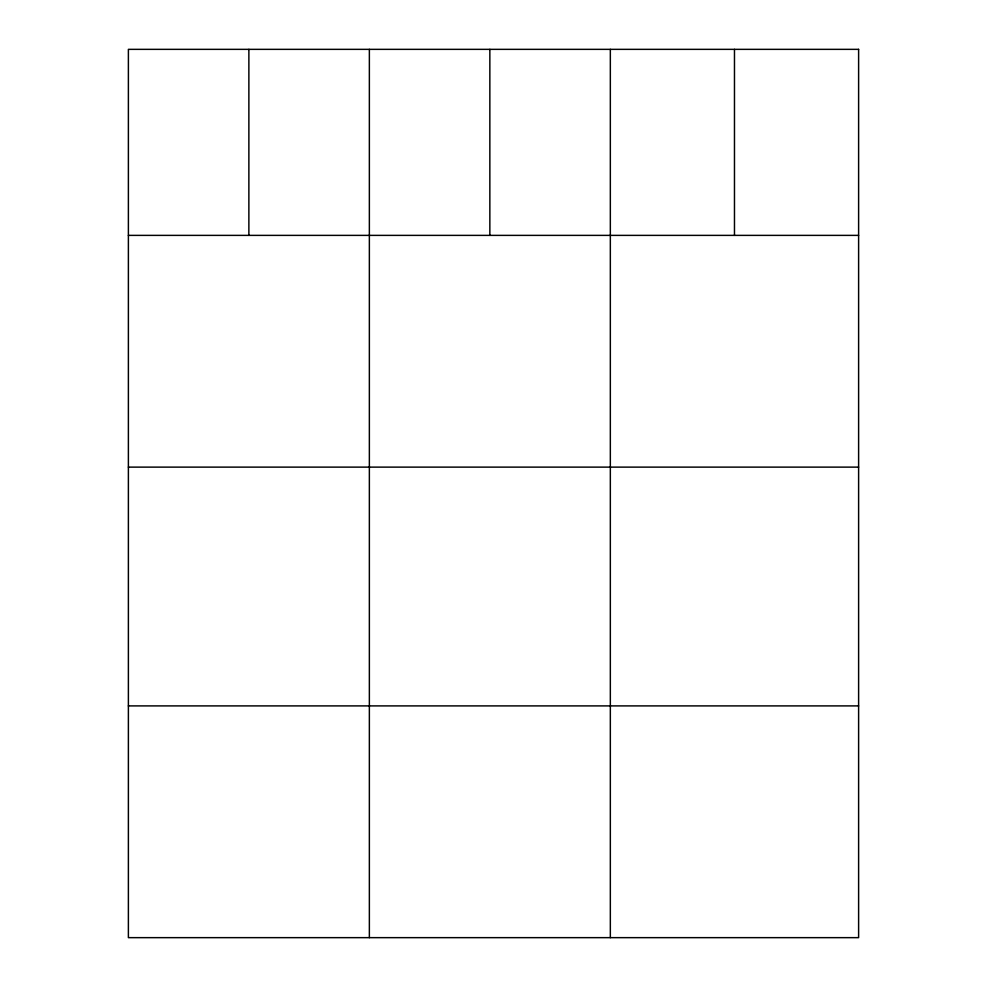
<?xml version="1.0" encoding="UTF-8"?>
<svg xmlns="http://www.w3.org/2000/svg" width="987" height="987" viewBox="0 0 987 987"><rect width="100%" height="100%" fill="white"/><g stroke="black" fill="none" stroke-linecap="round" stroke-linejoin="round"><path stroke-width="1.48" d="M128.384 235.375L858.616 235.375M128.384 467.122L858.616 467.122M128.384 705.902L858.616 705.902M734.476 49.35L734.476 235.375M610.336 49.35L610.336 937.65M489.848 49.35L489.848 235.375M369.36 49.35L369.36 937.65M248.872 49.35L248.872 235.375M858.616 49.35L128.384 49.35L128.384 937.65L858.616 937.65L858.616 49.35"/></g></svg>
